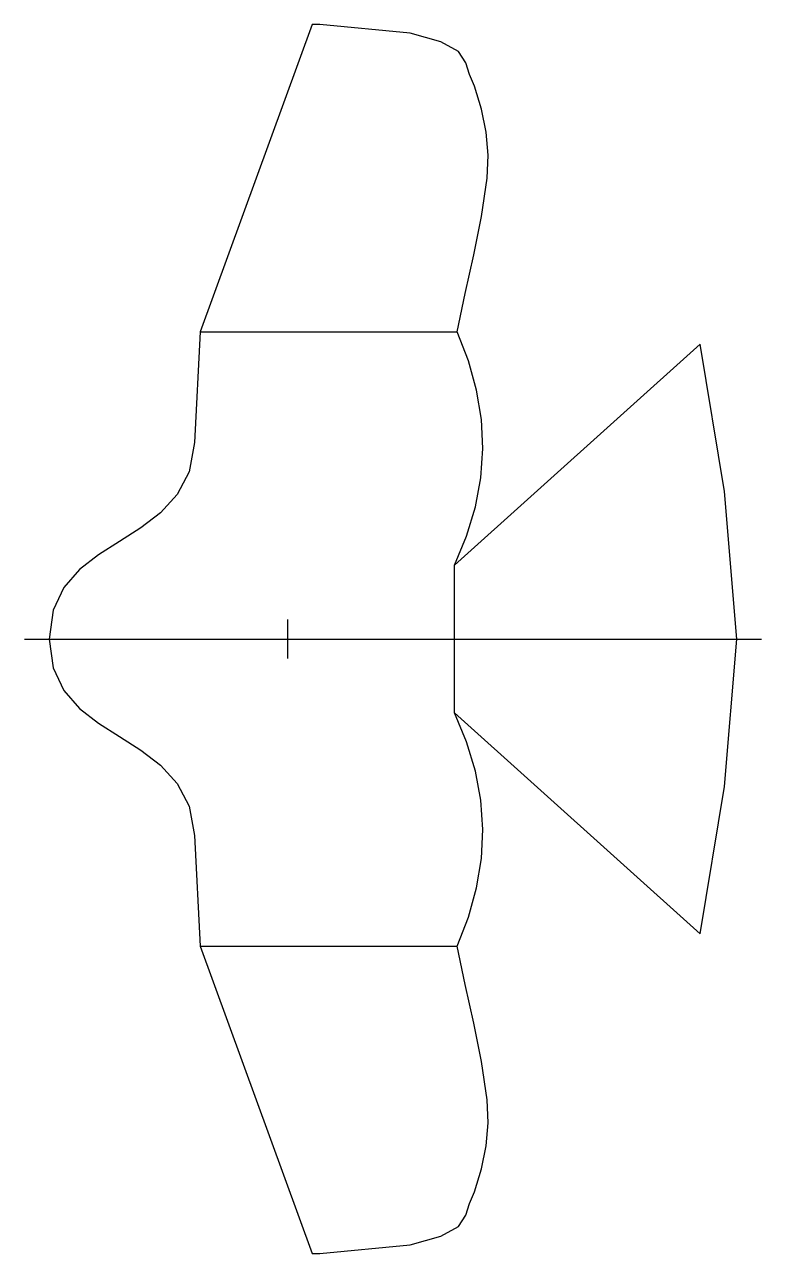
# Model space of a CAD drawing. Header units: millimetres. Extents: x -32 to 118, y -125 to 125.
import ezdxf

# ---------------------------------------------------------------- set-up
doc = ezdxf.new("R2010")
doc.units = ezdxf.units.MM
for name, color, linetype in [('CENTRELINE', 8, 'CONTINUOUS'), ('CG_MARKS', 5, 'CONTINUOUS'), ('HINGE_BEND_UP', 1, 'CONTINUOUS'), ('OUTLINE', 7, 'CONTINUOUS'), ('WRIST_MARKER', 3, 'CONTINUOUS')]:
    doc.layers.add(name, color=color, linetype=linetype)

msp = doc.modelspace()

# ---------------------------------------------------------------- linework, layer by layer
at = {"layer": 'CENTRELINE'}
msp.add_line((-32.5, 0), (117.5205, 0), dxfattribs=at)
at = {"layer": 'CG_MARKS'}
msp.add_line((21.0927, -4), (21.0927, 4), dxfattribs=at)
at = {"layer": 'HINGE_BEND_UP'}
msp.add_line((55.0205, -15), (55.0205, 15), dxfattribs=at)
at = {"layer": 'OUTLINE'}
for p, q in [((26.0236, 125), (3.2755, 62.5)), ((27.5917, 125), (26.0236, 125)), ((45.9858, 123.25), (27.5917, 125)), ((52.2153, 121.5), (45.9858, 123.25)), ((55.8597, 119.5312), (52.2153, 121.5)), ((57.3144, 117.1875), (55.8597, 119.5312)), ((58.0589, 114.8438), (57.3144, 117.1875)), ((59.108, 112.5), (58.0589, 114.8438)), ((60.5294, 107.8125), (59.108, 112.5)), ((61.4813, 103.125), (60.5294, 107.8125)), ((61.8926, 98.4375), (61.4813, 103.125)), ((61.6921, 93.75), (61.8926, 98.4375)), ((60.5228, 85.9375), (61.6921, 93.75)), ((58.9452, 78.125), (60.5228, 85.9375)), ((57.2043, 70.3125), (58.9452, 78.125)), ((55.545, 62.5), (57.2043, 70.3125)), ((3.2755, 62.5), (2.0963, 40)), ((57.8866, 56.5625), (55.545, 62.5)), ((105.0205, 60), (55.0205, 15)), ((110.0205, 30), (105.0205, 60)), ((59.5404, 50.625), (57.8866, 56.5625)), ((60.5065, 44.6875), (59.5404, 50.625)), ((60.7848, 38.75), (60.5065, 44.6875)), ((2.0963, 40), (0.9828, 34.0403)), ((60.3754, 32.8125), (60.7848, 38.75)), ((0.9828, 34.0403), (-1.4317, 29.3655)), ((59.2782, 26.875), (60.3754, 32.8125)), ((112.5205, 0), (110.0205, 30)), ((-1.4317, 29.3655), (-4.8133, 25.6569)), ((-4.8133, 25.6569), (-8.8278, 22.5961)), ((57.4932, 20.9375), (59.2782, 26.875)), ((-8.8278, 22.5961), (-13.1413, 19.8647)), ((55.0205, 15), (57.4932, 20.9375)), ((-13.1413, 19.8647), (-17.4196, 17.1441)), ((-17.4196, 17.1441), (-21.3287, 14.1158)), ((-21.3287, 14.1158), (-24.5345, 10.4614)), ((-24.5345, 10.4614), (-26.7029, 5.8623)), ((-26.7029, 5.8623), (-27.5, 0)), ((-27.5, 0), (-26.7029, -5.8623)), ((110.0205, -30), (112.5205, 0)), ((-26.7029, -5.8623), (-24.5345, -10.4614)), ((-24.5345, -10.4614), (-21.3287, -14.1158)), ((-21.3287, -14.1158), (-17.4196, -17.1441)), ((57.4932, -20.9375), (55.0205, -15)), ((55.0205, -15), (105.0205, -60)), ((-17.4196, -17.1441), (-13.1413, -19.8647)), ((-13.1413, -19.8647), (-8.8278, -22.5961)), ((59.2782, -26.875), (57.4932, -20.9375)), ((-8.8278, -22.5961), (-4.8133, -25.6569)), ((-4.8133, -25.6569), (-1.4317, -29.3655)), ((60.3754, -32.8125), (59.2782, -26.875)), ((-1.4317, -29.3655), (0.9828, -34.0403)), ((105.0205, -60), (110.0205, -30)), ((0.9828, -34.0403), (2.0963, -40)), ((60.7848, -38.75), (60.3754, -32.8125)), ((2.0963, -40), (3.2755, -62.5)), ((60.5065, -44.6875), (60.7848, -38.75)), ((59.5404, -50.625), (60.5065, -44.6875)), ((57.8866, -56.5625), (59.5404, -50.625)), ((55.545, -62.5), (57.8866, -56.5625)), ((3.2755, -62.5), (26.0236, -125)), ((57.2043, -70.3125), (55.545, -62.5)), ((58.9452, -78.125), (57.2043, -70.3125)), ((60.5228, -85.9375), (58.9452, -78.125)), ((61.6921, -93.75), (60.5228, -85.9375)), ((61.8926, -98.4375), (61.6921, -93.75)), ((61.4813, -103.125), (61.8926, -98.4375)), ((60.5294, -107.8125), (61.4813, -103.125)), ((59.108, -112.5), (60.5294, -107.8125)), ((58.0589, -114.8438), (59.108, -112.5)), ((57.3144, -117.1875), (58.0589, -114.8438)), ((55.8597, -119.5312), (57.3144, -117.1875)), ((52.2153, -121.5), (55.8597, -119.5312)), ((45.9858, -123.25), (52.2153, -121.5)), ((26.0236, -125), (27.5917, -125)), ((27.5917, -125), (45.9858, -123.25))]:
    msp.add_line(p, q, dxfattribs=at)
at = {"layer": 'WRIST_MARKER'}
for p, q in [((3.2755, 62.5), (55.545, 62.5)), ((3.2755, -62.5), (55.545, -62.5))]:
    msp.add_line(p, q, dxfattribs=at)

doc.saveas('drawing.dxf')
